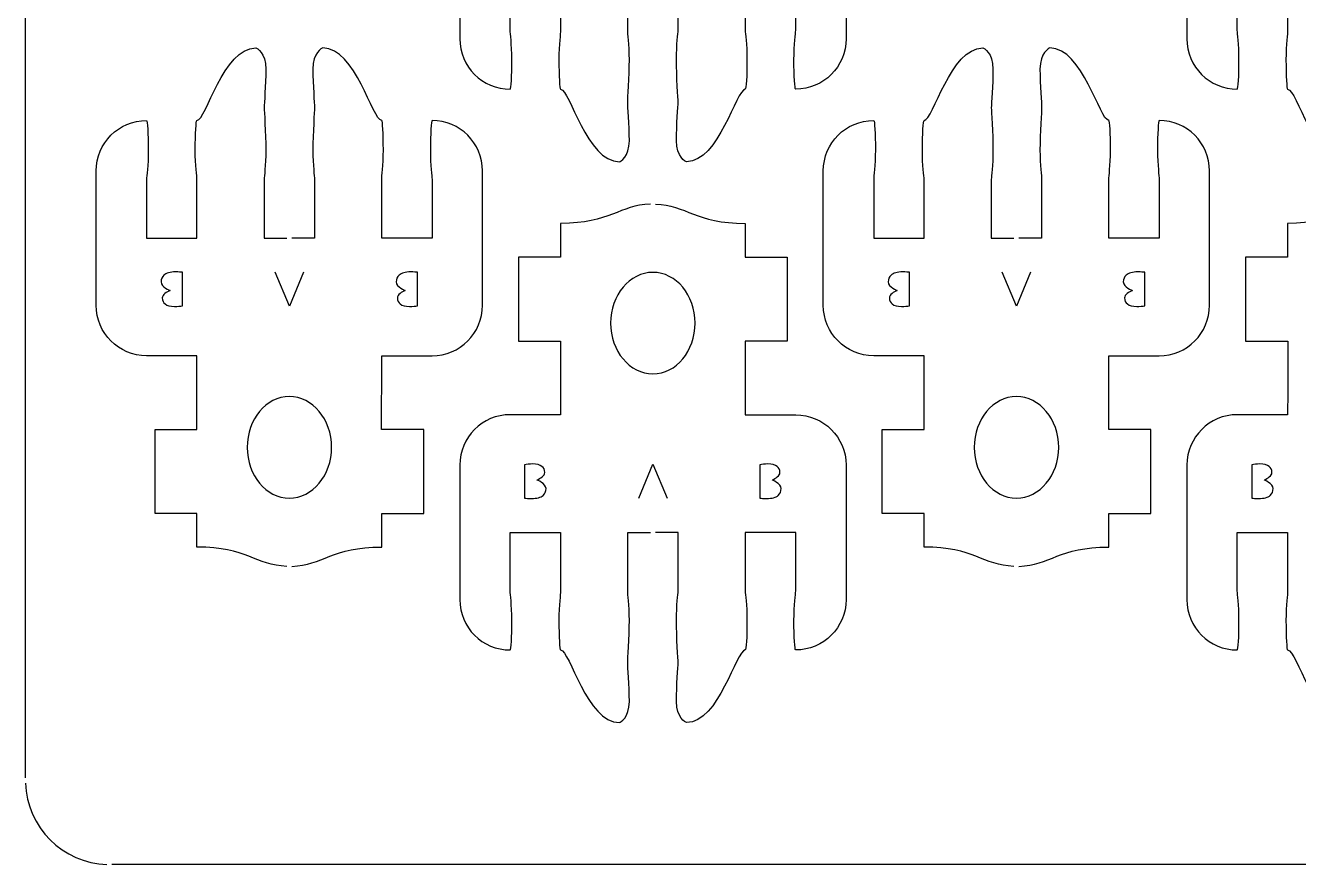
# Model space of a CAD drawing. Extents: x 0 to 300, y 0 to 300.
# Drawn here: x 0 to 75.8, y 0.1 to 50 of the extents above; entities that cross this region are included whole.
import ezdxf

# ---------------------------------------------------------------- set-up
doc = ezdxf.new("R2010")
doc.units = 0
doc.header["$MEASUREMENT"] = 0
doc.layers.add('DEFAULT', color=7, linetype='CONTINUOUS')

msp = doc.modelspace()

# ---------------------------------------------------------------- linework, layer by layer
at = {"layer": 'DEFAULT', "color": 1}
for points in [[(0, 5.252), (0, 294.949)], [(294.852, 0.101), (5.151, 0.101)]]:
    msp.add_lwpolyline(points, dxfattribs=at)
at = {"layer": 'DEFAULT', "color": 250}
for points in [[(16.559, 35.347), (15.721, 33.326), (14.868, 35.347)], [(59.857, 35.347), (59.019, 33.326), (58.166, 35.347)], [(36.517, 21.898), (37.355, 23.919), (38.208, 21.898)]]:
    msp.add_lwpolyline(points, dxfattribs=at)
at = {"layer": 'DEFAULT', "color": 1}
for points, knots in [([(37.214, 72.769), (35.362, 72.712), (34.826, 71.619), (31.862, 71.619), (31.862, 70.952), (31.862, 70.285), (31.862, 69.618), (31.029, 69.618), (30.195, 69.618), (29.361, 69.618), (29.361, 67.952), (29.361, 66.286), (29.361, 64.619), (30.196, 64.618), (31.031, 64.617), (31.866, 64.616), (31.865, 63.157), (31.864, 61.697), (31.862, 60.238), (30.863, 60.238), (29.863, 60.238), (28.864, 60.238), (27.206, 60.238), (25.865, 58.894), (25.865, 57.236), (25.864, 54.569), (25.863, 51.902), (25.862, 49.235), (25.862, 47.577), (27.206, 46.236), (28.864, 46.236), (28.917, 46.236), (28.963, 47.019), (28.963, 47.986), (28.963, 48.953), (28.864, 49.559), (28.864, 49.736), (28.864, 50.902), (28.864, 52.069), (28.864, 53.235), (29.863, 53.235), (30.863, 53.235), (31.862, 53.235), (31.862, 52.069), (31.862, 50.902), (31.862, 49.736), (31.862, 49.559), (31.764, 48.953), (31.764, 47.986), (31.764, 47.019), (31.806, 46.236), (31.862, 46.236), (32.406, 46.236), (33.429, 41.922), (35.366, 41.922), (35.422, 41.922), (35.962, 42.207), (35.962, 43.174), (35.962, 44.141), (35.863, 45.234), (35.863, 45.485), (35.863, 45.629), (35.962, 47.019), (35.962, 47.986), (35.962, 48.953), (35.863, 49.563), (35.863, 49.736), (35.863, 50.902), (35.863, 52.069), (35.863, 53.235), (36.313, 53.235), (36.764, 53.235), (37.214, 53.235)], [0, 0, 0, 0, 1, 1, 1, 6.67, 6.67, 6.67, 13.76, 13.76, 13.76, 27.93, 27.93, 27.93, 35.030007, 35.030007, 35.030007, 47.440011, 47.440011, 47.440011, 55.940011, 55.940011, 55.940011, 56.940011, 56.940011, 56.940011, 79.620013, 79.620013, 79.620013, 80.620013, 80.620013, 80.620013, 81.620013, 81.620013, 81.620013, 82.620013, 82.620013, 82.620013, 92.540013, 92.540013, 92.540013, 101.040013, 101.040013, 101.040013, 110.960013, 110.960013, 110.960013, 111.960013, 111.960013, 111.960013, 112.960013, 112.960013, 112.960013, 113.960013, 113.960013, 113.960013, 114.960013, 114.960013, 114.960013, 115.960013, 115.960013, 115.960013, 116.960013, 116.960013, 116.960013, 117.960013, 117.960013, 117.960013, 127.880013, 127.880013, 127.880013, 131.710013, 131.710013, 131.710013, 131.710013]), ([(37.514, 72.769), (39.362, 72.712), (39.902, 71.619), (42.862, 71.619), (42.862, 70.952), (42.862, 70.285), (42.862, 69.618), (43.695, 69.618), (44.527, 69.618), (45.36, 69.618), (45.36, 67.951), (45.36, 66.283), (45.36, 64.616), (44.527, 64.617), (43.695, 64.618), (42.862, 64.619), (42.862, 63.158), (42.862, 61.696), (42.862, 60.234), (43.863, 60.234), (44.863, 60.234), (45.864, 60.234), (47.522, 60.234), (48.863, 58.894), (48.863, 57.236), (48.863, 54.569), (48.863, 51.902), (48.863, 49.235), (48.863, 47.577), (47.522, 46.236), (45.864, 46.236), (45.808, 46.236), (45.762, 47.019), (45.762, 47.986), (45.762, 48.953), (45.864, 49.559), (45.864, 49.736), (45.864, 50.902), (45.864, 52.069), (45.864, 53.235), (44.863, 53.235), (43.863, 53.235), (42.862, 53.235), (42.862, 52.069), (42.862, 50.902), (42.862, 49.736), (42.862, 49.559), (42.964, 48.953), (42.964, 47.986), (42.964, 47.019), (42.918, 46.236), (42.862, 46.236), (42.322, 46.236), (41.299, 41.922), (39.362, 41.922), (39.306, 41.922), (38.763, 42.207), (38.763, 43.174), (38.763, 44.141), (38.862, 45.234), (38.862, 45.485), (38.862, 45.629), (38.763, 47.019), (38.763, 47.986), (38.763, 48.953), (38.862, 49.563), (38.862, 49.736), (38.862, 50.902), (38.862, 52.069), (38.862, 53.235), (38.412, 53.235), (37.963, 53.235), (37.514, 53.235)], [0, 0, 0, 0, 1, 1, 1, 6.67, 6.67, 6.67, 13.75, 13.75, 13.75, 27.93, 27.93, 27.93, 35.010007, 35.010007, 35.010007, 47.440007, 47.440007, 47.440007, 55.950007, 55.950007, 55.950007, 56.950007, 56.950007, 56.950007, 79.630007, 79.630007, 79.630007, 80.630007, 80.630007, 80.630007, 81.630007, 81.630007, 81.630007, 82.630007, 82.630007, 82.630007, 92.550007, 92.550007, 92.550007, 101.060007, 101.060007, 101.060007, 110.980007, 110.980007, 110.980007, 111.980007, 111.980007, 111.980007, 112.980007, 112.980007, 112.980007, 113.980007, 113.980007, 113.980007, 114.980007, 114.980007, 114.980007, 115.980007, 115.980007, 115.980007, 116.980007, 116.980007, 116.980007, 117.980007, 117.980007, 117.980007, 127.900007, 127.900007, 127.900007, 131.720007, 131.720007, 131.720007, 131.720007]), ([(80.512, 72.769), (78.66, 72.712), (78.124, 71.619), (75.161, 71.619), (75.161, 70.952), (75.161, 70.285), (75.161, 69.618), (74.327, 69.618), (73.493, 69.618), (72.66, 69.618), (72.66, 67.952), (72.66, 66.286), (72.66, 64.619), (73.495, 64.618), (74.329, 64.617), (75.164, 64.616), (75.163, 63.157), (75.162, 61.697), (75.161, 60.238), (74.161, 60.238), (73.162, 60.238), (72.162, 60.238), (70.504, 60.238), (69.164, 58.894), (69.164, 57.236), (69.162, 54.569), (69.161, 51.902), (69.16, 49.235), (69.16, 47.577), (70.504, 46.236), (72.162, 46.236), (72.215, 46.236), (72.261, 47.019), (72.261, 47.986), (72.261, 48.953), (72.162, 49.559), (72.162, 49.736), (72.162, 50.902), (72.162, 52.069), (72.162, 53.235), (73.162, 53.235), (74.161, 53.235), (75.161, 53.235), (75.161, 52.069), (75.161, 50.902), (75.161, 49.736), (75.161, 49.559), (75.062, 48.953), (75.062, 47.986), (75.062, 47.019), (75.104, 46.236), (75.161, 46.236), (75.704, 46.236), (76.727, 41.922), (78.664, 41.922), (78.72, 41.922), (79.26, 42.207), (79.26, 43.174), (79.26, 44.141), (79.161, 45.234), (79.161, 45.485), (79.161, 45.629), (79.26, 47.019), (79.26, 47.986), (79.26, 48.953), (79.161, 49.563), (79.161, 49.736), (79.161, 50.902), (79.161, 52.069), (79.161, 53.235), (79.612, 53.235), (80.062, 53.235), (80.512, 53.235)], [0, 0, 0, 0, 1, 1, 1, 6.67, 6.67, 6.67, 13.76, 13.76, 13.76, 27.93, 27.93, 27.93, 35.030007, 35.030007, 35.030007, 47.440011, 47.440011, 47.440011, 55.940011, 55.940011, 55.940011, 56.940011, 56.940011, 56.940011, 79.620013, 79.620013, 79.620013, 80.620013, 80.620013, 80.620013, 81.620013, 81.620013, 81.620013, 82.620013, 82.620013, 82.620013, 92.540013, 92.540013, 92.540013, 101.040013, 101.040013, 101.040013, 110.960013, 110.960013, 110.960013, 111.960013, 111.960013, 111.960013, 112.960013, 112.960013, 112.960013, 113.960013, 113.960013, 113.960013, 114.960013, 114.960013, 114.960013, 115.960013, 115.960013, 115.960013, 116.960013, 116.960013, 116.960013, 117.960013, 117.960013, 117.960013, 127.880013, 127.880013, 127.880013, 131.710013, 131.710013, 131.710013, 131.710013]), ([(15.561, 17.844), (13.713, 17.901), (13.173, 18.995), (10.213, 18.995), (10.213, 19.661), (10.213, 20.328), (10.213, 20.995), (9.381, 20.995), (8.548, 20.995), (7.716, 20.995), (7.716, 22.662), (7.716, 24.33), (7.716, 25.997), (8.548, 25.996), (9.381, 25.995), (10.213, 25.994), (10.213, 27.455), (10.213, 28.917), (10.213, 30.379), (9.213, 30.379), (8.212, 30.379), (7.211, 30.379), (5.553, 30.379), (4.213, 31.719), (4.213, 33.377), (4.213, 36.044), (4.213, 38.711), (4.213, 41.378), (4.213, 43.036), (5.553, 44.377), (7.211, 44.377), (7.268, 44.377), (7.313, 43.594), (7.313, 42.627), (7.313, 41.661), (7.211, 41.054), (7.211, 40.877), (7.211, 39.711), (7.211, 38.544), (7.211, 37.378), (8.212, 37.378), (9.213, 37.378), (10.213, 37.378), (10.213, 38.544), (10.213, 39.711), (10.213, 40.877), (10.213, 41.054), (10.111, 41.661), (10.111, 42.627), (10.111, 43.594), (10.157, 44.377), (10.213, 44.377), (10.753, 44.377), (11.776, 48.691), (13.713, 48.691), (13.769, 48.691), (14.313, 48.406), (14.313, 47.439), (14.313, 46.472), (14.214, 45.379), (14.214, 45.128), (14.214, 44.984), (14.313, 43.594), (14.313, 42.627), (14.313, 41.661), (14.214, 41.05), (14.214, 40.877), (14.214, 39.711), (14.214, 38.544), (14.214, 37.378), (14.663, 37.378), (15.112, 37.378), (15.561, 37.378)], [0, 0, 0, 0, 1, 1, 1, 6.67, 6.67, 6.67, 13.75, 13.75, 13.75, 27.93, 27.93, 27.93, 35.010007, 35.010007, 35.010007, 47.440007, 47.440007, 47.440007, 55.950007, 55.950007, 55.950007, 56.950007, 56.950007, 56.950007, 79.630007, 79.630007, 79.630007, 80.630007, 80.630007, 80.630007, 81.630007, 81.630007, 81.630007, 82.630007, 82.630007, 82.630007, 92.550007, 92.550007, 92.550007, 101.060007, 101.060007, 101.060007, 110.980007, 110.980007, 110.980007, 111.980007, 111.980007, 111.980007, 112.980007, 112.980007, 112.980007, 113.980007, 113.980007, 113.980007, 114.980007, 114.980007, 114.980007, 115.980007, 115.980007, 115.980007, 116.980007, 116.980007, 116.980007, 117.980007, 117.980007, 117.980007, 127.900007, 127.900007, 127.900007, 131.720007, 131.720007, 131.720007, 131.720007]), ([(15.861, 17.844), (17.713, 17.901), (18.25, 18.995), (21.213, 18.995), (21.213, 19.661), (21.213, 20.328), (21.213, 20.995), (22.047, 20.995), (22.88, 20.995), (23.714, 20.995), (23.714, 22.661), (23.714, 24.327), (23.714, 25.994), (22.879, 25.995), (22.044, 25.996), (21.209, 25.997), (21.211, 27.457), (21.212, 28.916), (21.213, 30.375), (22.212, 30.375), (23.212, 30.375), (24.211, 30.375), (25.87, 30.375), (27.21, 31.719), (27.21, 33.377), (27.211, 36.044), (27.212, 38.711), (27.214, 41.378), (27.214, 43.036), (25.87, 44.377), (24.211, 44.377), (24.159, 44.377), (24.113, 43.594), (24.113, 42.627), (24.113, 41.661), (24.211, 41.054), (24.211, 40.877), (24.211, 39.711), (24.211, 38.544), (24.211, 37.378), (23.212, 37.378), (22.212, 37.378), (21.213, 37.378), (21.213, 38.544), (21.213, 39.711), (21.213, 40.877), (21.213, 41.054), (21.312, 41.661), (21.312, 42.627), (21.312, 43.594), (21.269, 44.377), (21.213, 44.377), (20.67, 44.377), (19.647, 48.691), (17.71, 48.691), (17.653, 48.691), (17.114, 48.406), (17.114, 47.439), (17.114, 46.472), (17.212, 45.379), (17.212, 45.128), (17.212, 44.984), (17.114, 43.594), (17.114, 42.627), (17.114, 41.661), (17.212, 41.05), (17.212, 40.877), (17.212, 39.711), (17.212, 38.544), (17.212, 37.378), (16.762, 37.378), (16.312, 37.378), (15.861, 37.378)], [0, 0, 0, 0, 1, 1, 1, 6.67, 6.67, 6.67, 13.76, 13.76, 13.76, 27.93, 27.93, 27.93, 35.030007, 35.030007, 35.030007, 47.440011, 47.440011, 47.440011, 55.940011, 55.940011, 55.940011, 56.940011, 56.940011, 56.940011, 79.620013, 79.620013, 79.620013, 80.620013, 80.620013, 80.620013, 81.620013, 81.620013, 81.620013, 82.620013, 82.620013, 82.620013, 92.540013, 92.540013, 92.540013, 101.040013, 101.040013, 101.040013, 110.960013, 110.960013, 110.960013, 111.960013, 111.960013, 111.960013, 112.960013, 112.960013, 112.960013, 113.960013, 113.960013, 113.960013, 114.960013, 114.960013, 114.960013, 115.960013, 115.960013, 115.960013, 116.960013, 116.960013, 116.960013, 117.960013, 117.960013, 117.960013, 127.880013, 127.880013, 127.880013, 131.710013, 131.710013, 131.710013, 131.710013]), ([(58.86, 17.844), (57.011, 17.901), (56.471, 18.995), (53.512, 18.995), (53.512, 19.661), (53.512, 20.328), (53.512, 20.995), (52.679, 20.995), (51.846, 20.995), (51.014, 20.995), (51.014, 22.662), (51.014, 24.33), (51.014, 25.997), (51.846, 25.996), (52.679, 25.995), (53.512, 25.994), (53.512, 27.455), (53.512, 28.917), (53.512, 30.379), (52.511, 30.379), (51.51, 30.379), (50.509, 30.379), (48.851, 30.379), (47.511, 31.719), (47.511, 33.377), (47.511, 36.044), (47.511, 38.711), (47.511, 41.378), (47.511, 43.036), (48.851, 44.377), (50.509, 44.377), (50.566, 44.377), (50.612, 43.594), (50.612, 42.627), (50.612, 41.661), (50.509, 41.054), (50.509, 40.877), (50.509, 39.711), (50.509, 38.544), (50.509, 37.378), (51.51, 37.378), (52.511, 37.378), (53.512, 37.378), (53.512, 38.544), (53.512, 39.711), (53.512, 40.877), (53.512, 41.054), (53.409, 41.661), (53.409, 42.627), (53.409, 43.594), (53.455, 44.377), (53.512, 44.377), (54.051, 44.377), (55.074, 48.691), (57.011, 48.691), (57.068, 48.691), (57.611, 48.406), (57.611, 47.439), (57.611, 46.472), (57.512, 45.379), (57.512, 45.128), (57.512, 44.984), (57.611, 43.594), (57.611, 42.627), (57.611, 41.661), (57.512, 41.05), (57.512, 40.877), (57.512, 39.711), (57.512, 38.544), (57.512, 37.378), (57.961, 37.378), (58.41, 37.378), (58.86, 37.378)], [0, 0, 0, 0, 1, 1, 1, 6.67, 6.67, 6.67, 13.75, 13.75, 13.75, 27.93, 27.93, 27.93, 35.010007, 35.010007, 35.010007, 47.440007, 47.440007, 47.440007, 55.950007, 55.950007, 55.950007, 56.950007, 56.950007, 56.950007, 79.630007, 79.630007, 79.630007, 80.630007, 80.630007, 80.630007, 81.630007, 81.630007, 81.630007, 82.630007, 82.630007, 82.630007, 92.550007, 92.550007, 92.550007, 101.060007, 101.060007, 101.060007, 110.980007, 110.980007, 110.980007, 111.980007, 111.980007, 111.980007, 112.980007, 112.980007, 112.980007, 113.980007, 113.980007, 113.980007, 114.980007, 114.980007, 114.980007, 115.980007, 115.980007, 115.980007, 116.980007, 116.980007, 116.980007, 117.980007, 117.980007, 117.980007, 127.900007, 127.900007, 127.900007, 131.720007, 131.720007, 131.720007, 131.720007]), ([(59.16, 17.844), (61.012, 17.901), (61.548, 18.995), (64.511, 18.995), (64.511, 19.661), (64.511, 20.328), (64.511, 20.995), (65.345, 20.995), (66.179, 20.995), (67.012, 20.995), (67.012, 22.661), (67.012, 24.327), (67.012, 25.994), (66.177, 25.995), (65.343, 25.996), (64.508, 25.997), (64.509, 27.457), (64.51, 28.916), (64.511, 30.375), (65.511, 30.375), (66.51, 30.375), (67.51, 30.375), (69.168, 30.375), (70.508, 31.719), (70.508, 33.377), (70.51, 36.044), (70.511, 38.711), (70.512, 41.378), (70.512, 43.036), (69.168, 44.377), (67.51, 44.377), (67.457, 44.377), (67.411, 43.594), (67.411, 42.627), (67.411, 41.661), (67.51, 41.054), (67.51, 40.877), (67.51, 39.711), (67.51, 38.544), (67.51, 37.378), (66.51, 37.378), (65.511, 37.378), (64.511, 37.378), (64.511, 38.544), (64.511, 39.711), (64.511, 40.877), (64.511, 41.054), (64.61, 41.661), (64.61, 42.627), (64.61, 43.594), (64.568, 44.377), (64.511, 44.377), (63.968, 44.377), (62.945, 48.691), (61.008, 48.691), (60.952, 48.691), (60.412, 48.406), (60.412, 47.439), (60.412, 46.472), (60.511, 45.379), (60.511, 45.128), (60.511, 44.984), (60.412, 43.594), (60.412, 42.627), (60.412, 41.661), (60.511, 41.05), (60.511, 40.877), (60.511, 39.711), (60.511, 38.544), (60.511, 37.378), (60.06, 37.378), (59.61, 37.378), (59.16, 37.378)], [0, 0, 0, 0, 1, 1, 1, 6.67, 6.67, 6.67, 13.76, 13.76, 13.76, 27.93, 27.93, 27.93, 35.030007, 35.030007, 35.030007, 47.440011, 47.440011, 47.440011, 55.940011, 55.940011, 55.940011, 56.940011, 56.940011, 56.940011, 79.620013, 79.620013, 79.620013, 80.620013, 80.620013, 80.620013, 81.620013, 81.620013, 81.620013, 82.620013, 82.620013, 82.620013, 92.540013, 92.540013, 92.540013, 101.040013, 101.040013, 101.040013, 110.960013, 110.960013, 110.960013, 111.960013, 111.960013, 111.960013, 112.960013, 112.960013, 112.960013, 113.960013, 113.960013, 113.960013, 114.960013, 114.960013, 114.960013, 115.960013, 115.960013, 115.960013, 116.960013, 116.960013, 116.960013, 117.960013, 117.960013, 117.960013, 127.880013, 127.880013, 127.880013, 131.710013, 131.710013, 131.710013, 131.710013]), ([(37.214, 39.399), (35.362, 39.343), (34.826, 38.249), (31.862, 38.249), (31.862, 37.583), (31.862, 36.916), (31.862, 36.249), (31.029, 36.249), (30.195, 36.249), (29.361, 36.249), (29.361, 34.583), (29.361, 32.916), (29.361, 31.25), (30.196, 31.249), (31.031, 31.248), (31.866, 31.247), (31.865, 29.787), (31.864, 28.328), (31.862, 26.869), (30.863, 26.869), (29.863, 26.869), (28.864, 26.869), (27.206, 26.869), (25.865, 25.525), (25.865, 23.867), (25.864, 21.2), (25.863, 18.533), (25.862, 15.866), (25.862, 14.207), (27.206, 12.867), (28.864, 12.867), (28.917, 12.867), (28.963, 13.65), (28.963, 14.617), (28.963, 15.583), (28.864, 16.19), (28.864, 16.366), (28.864, 17.533), (28.864, 18.7), (28.864, 19.866), (29.863, 19.866), (30.863, 19.866), (31.862, 19.866), (31.862, 18.7), (31.862, 17.533), (31.862, 16.366), (31.862, 16.19), (31.764, 15.583), (31.764, 14.617), (31.764, 13.65), (31.806, 12.867), (31.862, 12.867), (32.406, 12.867), (33.429, 8.552), (35.366, 8.552), (35.422, 8.552), (35.962, 8.838), (35.962, 9.805), (35.962, 10.771), (35.863, 11.869), (35.863, 12.119), (35.863, 12.26), (35.962, 13.65), (35.962, 14.617), (35.962, 15.583), (35.863, 16.194), (35.863, 16.366), (35.863, 17.533), (35.863, 18.7), (35.863, 19.866), (36.313, 19.866), (36.764, 19.866), (37.214, 19.866)], [0, 0, 0, 0, 1, 1, 1, 6.67, 6.67, 6.67, 13.76, 13.76, 13.76, 27.93, 27.93, 27.93, 35.030007, 35.030007, 35.030007, 47.440011, 47.440011, 47.440011, 55.940011, 55.940011, 55.940011, 56.940011, 56.940011, 56.940011, 79.620013, 79.620013, 79.620013, 80.620013, 80.620013, 80.620013, 81.620013, 81.620013, 81.620013, 82.620013, 82.620013, 82.620013, 92.540013, 92.540013, 92.540013, 101.040013, 101.040013, 101.040013, 110.960013, 110.960013, 110.960013, 111.960013, 111.960013, 111.960013, 112.960013, 112.960013, 112.960013, 113.960013, 113.960013, 113.960013, 114.960013, 114.960013, 114.960013, 115.960013, 115.960013, 115.960013, 116.960013, 116.960013, 116.960013, 117.960013, 117.960013, 117.960013, 127.880013, 127.880013, 127.880013, 131.710013, 131.710013, 131.710013, 131.710013]), ([(37.514, 39.399), (39.362, 39.343), (39.902, 38.249), (42.862, 38.249), (42.862, 37.583), (42.862, 36.916), (42.862, 36.249), (43.695, 36.249), (44.527, 36.249), (45.36, 36.249), (45.36, 34.582), (45.36, 32.914), (45.36, 31.247), (44.527, 31.248), (43.695, 31.249), (42.862, 31.25), (42.862, 29.789), (42.862, 28.327), (42.862, 26.865), (43.863, 26.865), (44.863, 26.865), (45.864, 26.865), (47.522, 26.865), (48.863, 25.525), (48.863, 23.867), (48.863, 21.2), (48.863, 18.533), (48.863, 15.866), (48.863, 14.207), (47.522, 12.867), (45.864, 12.867), (45.808, 12.867), (45.762, 13.65), (45.762, 14.617), (45.762, 15.583), (45.864, 16.19), (45.864, 16.366), (45.864, 17.533), (45.864, 18.7), (45.864, 19.866), (44.863, 19.866), (43.863, 19.866), (42.862, 19.866), (42.862, 18.7), (42.862, 17.533), (42.862, 16.366), (42.862, 16.19), (42.964, 15.583), (42.964, 14.617), (42.964, 13.65), (42.918, 12.867), (42.862, 12.867), (42.322, 12.867), (41.299, 8.552), (39.362, 8.552), (39.306, 8.552), (38.763, 8.838), (38.763, 9.805), (38.763, 10.771), (38.862, 11.869), (38.862, 12.119), (38.862, 12.26), (38.763, 13.65), (38.763, 14.617), (38.763, 15.583), (38.862, 16.194), (38.862, 16.366), (38.862, 17.533), (38.862, 18.7), (38.862, 19.866), (38.412, 19.866), (37.963, 19.866), (37.514, 19.866)], [0, 0, 0, 0, 1, 1, 1, 6.67, 6.67, 6.67, 13.75, 13.75, 13.75, 27.93, 27.93, 27.93, 35.010007, 35.010007, 35.010007, 47.440007, 47.440007, 47.440007, 55.950007, 55.950007, 55.950007, 56.950007, 56.950007, 56.950007, 79.630007, 79.630007, 79.630007, 80.630007, 80.630007, 80.630007, 81.630007, 81.630007, 81.630007, 82.630007, 82.630007, 82.630007, 92.550007, 92.550007, 92.550007, 101.060007, 101.060007, 101.060007, 110.980007, 110.980007, 110.980007, 111.980007, 111.980007, 111.980007, 112.980007, 112.980007, 112.980007, 113.980007, 113.980007, 113.980007, 114.980007, 114.980007, 114.980007, 115.980007, 115.980007, 115.980007, 116.980007, 116.980007, 116.980007, 117.980007, 117.980007, 117.980007, 127.900007, 127.900007, 127.900007, 131.720007, 131.720007, 131.720007, 131.720007]), ([(80.512, 39.399), (78.66, 39.343), (78.124, 38.249), (75.161, 38.249), (75.161, 37.583), (75.161, 36.916), (75.161, 36.249), (74.327, 36.249), (73.493, 36.249), (72.66, 36.249), (72.66, 34.583), (72.66, 32.916), (72.66, 31.25), (73.495, 31.249), (74.329, 31.248), (75.164, 31.247), (75.163, 29.787), (75.162, 28.328), (75.161, 26.869), (74.161, 26.869), (73.162, 26.869), (72.162, 26.869), (70.504, 26.869), (69.164, 25.525), (69.164, 23.867), (69.162, 21.2), (69.161, 18.533), (69.16, 15.866), (69.16, 14.207), (70.504, 12.867), (72.162, 12.867), (72.215, 12.867), (72.261, 13.65), (72.261, 14.617), (72.261, 15.583), (72.162, 16.19), (72.162, 16.366), (72.162, 17.533), (72.162, 18.7), (72.162, 19.866), (73.162, 19.866), (74.161, 19.866), (75.161, 19.866), (75.161, 18.7), (75.161, 17.533), (75.161, 16.366), (75.161, 16.19), (75.062, 15.583), (75.062, 14.617), (75.062, 13.65), (75.104, 12.867), (75.161, 12.867), (75.704, 12.867), (76.727, 8.552), (78.664, 8.552), (78.72, 8.552), (79.26, 8.838), (79.26, 9.805), (79.26, 10.771), (79.161, 11.869), (79.161, 12.119), (79.161, 12.26), (79.26, 13.65), (79.26, 14.617), (79.26, 15.583), (79.161, 16.194), (79.161, 16.366), (79.161, 17.533), (79.161, 18.7), (79.161, 19.866), (79.612, 19.866), (80.062, 19.866), (80.512, 19.866)], [0, 0, 0, 0, 1, 1, 1, 6.67, 6.67, 6.67, 13.76, 13.76, 13.76, 27.93, 27.93, 27.93, 35.030007, 35.030007, 35.030007, 47.440011, 47.440011, 47.440011, 55.940011, 55.940011, 55.940011, 56.940011, 56.940011, 56.940011, 79.620013, 79.620013, 79.620013, 80.620013, 80.620013, 80.620013, 81.620013, 81.620013, 81.620013, 82.620013, 82.620013, 82.620013, 92.540013, 92.540013, 92.540013, 101.040013, 101.040013, 101.040013, 110.960013, 110.960013, 110.960013, 111.960013, 111.960013, 111.960013, 112.960013, 112.960013, 112.960013, 113.960013, 113.960013, 113.960013, 114.960013, 114.960013, 114.960013, 115.960013, 115.960013, 115.960013, 116.960013, 116.960013, 116.960013, 117.960013, 117.960013, 117.960013, 127.880013, 127.880013, 127.880013, 131.710013, 131.710013, 131.710013, 131.710013]), ([(37.363, 35.339), (38.749, 35.339), (39.874, 33.988), (39.874, 32.319), (39.874, 30.65), (38.749, 29.299), (37.363, 29.299), (35.973, 29.299), (34.847, 30.65), (34.847, 32.319), (34.847, 33.988), (35.973, 35.339), (37.363, 35.339)], [1, 1, 1, 1, 2, 2, 2, 3, 3, 3, 4, 4, 4, 5, 5, 5, 5]), ([(15.712, 21.906), (14.326, 21.906), (13.201, 23.257), (13.201, 24.926), (13.201, 26.594), (14.326, 27.946), (15.712, 27.946), (17.103, 27.946), (18.228, 26.594), (18.228, 24.926), (18.228, 23.257), (17.103, 21.906), (15.712, 21.906)], [1, 1, 1, 1, 2, 2, 2, 3, 3, 3, 4, 4, 4, 5, 5, 5, 5]), ([(59.011, 21.906), (57.625, 21.906), (56.499, 23.257), (56.499, 24.926), (56.499, 26.594), (57.625, 27.946), (59.011, 27.946), (60.401, 27.946), (61.526, 26.594), (61.526, 24.926), (61.526, 23.257), (60.401, 21.906), (59.011, 21.906)], [1, 1, 1, 1, 2, 2, 2, 3, 3, 3, 4, 4, 4, 5, 5, 5, 5])]:
    msp.add_open_spline(points, degree=3, knots=knots, dxfattribs=at)
at = {"layer": 'DEFAULT', "color": 250}
for points in [[(9.348, 33.352), (9.234, 33.328), (9.054, 33.31), (8.871, 33.31), (8.61, 33.31), (8.442, 33.355), (8.316, 33.457), (8.212, 33.535), (8.149, 33.655), (8.149, 33.814), (8.149, 34.009), (8.405, 34.18), (8.618, 34.258), (8.618, 34.258), (8.074, 34.47), (8.074, 34.77), (8.074, 34.944), (8.142, 35.076), (8.245, 35.175), (8.386, 35.304), (8.613, 35.364), (8.943, 35.364), (9.123, 35.364), (9.261, 35.352), (9.348, 35.34), (9.348, 34.677), (9.348, 34.015), (9.348, 33.352)], [(23.349, 33.352), (23.235, 33.328), (23.056, 33.31), (22.873, 33.31), (22.612, 33.31), (22.444, 33.355), (22.318, 33.457), (22.213, 33.535), (22.15, 33.655), (22.15, 33.814), (22.15, 34.009), (22.407, 34.18), (22.62, 34.258), (22.62, 34.258), (22.075, 34.47), (22.075, 34.77), (22.075, 34.944), (22.144, 35.076), (22.246, 35.175), (22.387, 35.304), (22.615, 35.364), (22.945, 35.364), (23.125, 35.364), (23.262, 35.352), (23.349, 35.34), (23.349, 34.677), (23.349, 34.015), (23.349, 33.352)], [(52.646, 33.352), (52.532, 33.328), (52.352, 33.31), (52.17, 33.31), (51.909, 33.31), (51.741, 33.355), (51.615, 33.457), (51.51, 33.535), (51.447, 33.655), (51.447, 33.814), (51.447, 34.009), (51.704, 34.18), (51.917, 34.258), (51.917, 34.258), (51.372, 34.47), (51.372, 34.77), (51.372, 34.944), (51.441, 35.076), (51.543, 35.175), (51.684, 35.304), (51.912, 35.364), (52.242, 35.364), (52.422, 35.364), (52.559, 35.352), (52.646, 35.34), (52.646, 34.677), (52.646, 34.015), (52.646, 33.352)], [(66.648, 33.352), (66.534, 33.328), (66.354, 33.31), (66.171, 33.31), (65.91, 33.31), (65.742, 33.355), (65.616, 33.457), (65.512, 33.535), (65.449, 33.655), (65.449, 33.814), (65.449, 34.009), (65.705, 34.18), (65.918, 34.258), (65.918, 34.258), (65.374, 34.47), (65.374, 34.77), (65.374, 34.944), (65.442, 35.076), (65.545, 35.175), (65.685, 35.304), (65.913, 35.364), (66.243, 35.364), (66.423, 35.364), (66.561, 35.352), (66.648, 35.34), (66.648, 34.677), (66.648, 34.015), (66.648, 33.352)], [(29.726, 23.893), (29.84, 23.917), (30.02, 23.935), (30.202, 23.935), (30.464, 23.935), (30.631, 23.89), (30.757, 23.788), (30.862, 23.71), (30.925, 23.59), (30.925, 23.431), (30.925, 23.236), (30.668, 23.065), (30.455, 22.987), (30.455, 22.987), (31, 22.775), (31, 22.475), (31, 22.301), (30.931, 22.169), (30.829, 22.07), (30.688, 21.941), (30.46, 21.881), (30.131, 21.881), (29.951, 21.881), (29.813, 21.893), (29.726, 21.905), (29.726, 22.568), (29.726, 23.23), (29.726, 23.893)], [(43.727, 23.893), (43.841, 23.917), (44.021, 23.935), (44.204, 23.935), (44.465, 23.935), (44.633, 23.89), (44.759, 23.788), (44.864, 23.71), (44.926, 23.59), (44.926, 23.431), (44.926, 23.236), (44.67, 23.065), (44.457, 22.987), (44.457, 22.987), (45.002, 22.775), (45.002, 22.475), (45.002, 22.301), (44.933, 22.169), (44.831, 22.07), (44.69, 21.941), (44.462, 21.881), (44.132, 21.881), (43.952, 21.881), (43.815, 21.893), (43.727, 21.905), (43.727, 22.568), (43.727, 23.23), (43.727, 23.893)], [(73.024, 23.893), (73.138, 23.917), (73.318, 23.935), (73.501, 23.935), (73.762, 23.935), (73.93, 23.89), (74.056, 23.788), (74.161, 23.71), (74.223, 23.59), (74.223, 23.431), (74.223, 23.236), (73.967, 23.065), (73.754, 22.987), (73.754, 22.987), (74.298, 22.775), (74.298, 22.475), (74.298, 22.301), (74.23, 22.169), (74.127, 22.07), (73.987, 21.941), (73.759, 21.881), (73.429, 21.881), (73.249, 21.881), (73.111, 21.893), (73.024, 21.905), (73.024, 22.568), (73.024, 23.23), (73.024, 23.893)]]:
    msp.add_open_spline(points, degree=3, knots=[5.635, 5.635, 5.635, 5.635, 6.635, 6.635, 6.635, 7.635, 7.635, 7.635, 8.635, 8.635, 8.635, 9.635, 9.635, 9.635, 10.635, 10.635, 10.635, 11.635, 11.635, 11.635, 12.635, 12.635, 12.635, 13.635, 13.635, 13.635, 19.27, 19.27, 19.27, 19.27], dxfattribs=at)
at = {"layer": 'DEFAULT', "color": 1}
msp.add_open_spline([(0.004, 4.952), (0.081, 2.32), (2.219, 0.182), (4.851, 0.105)], degree=3, dxfattribs=at)

doc.saveas('drawing.dxf')
